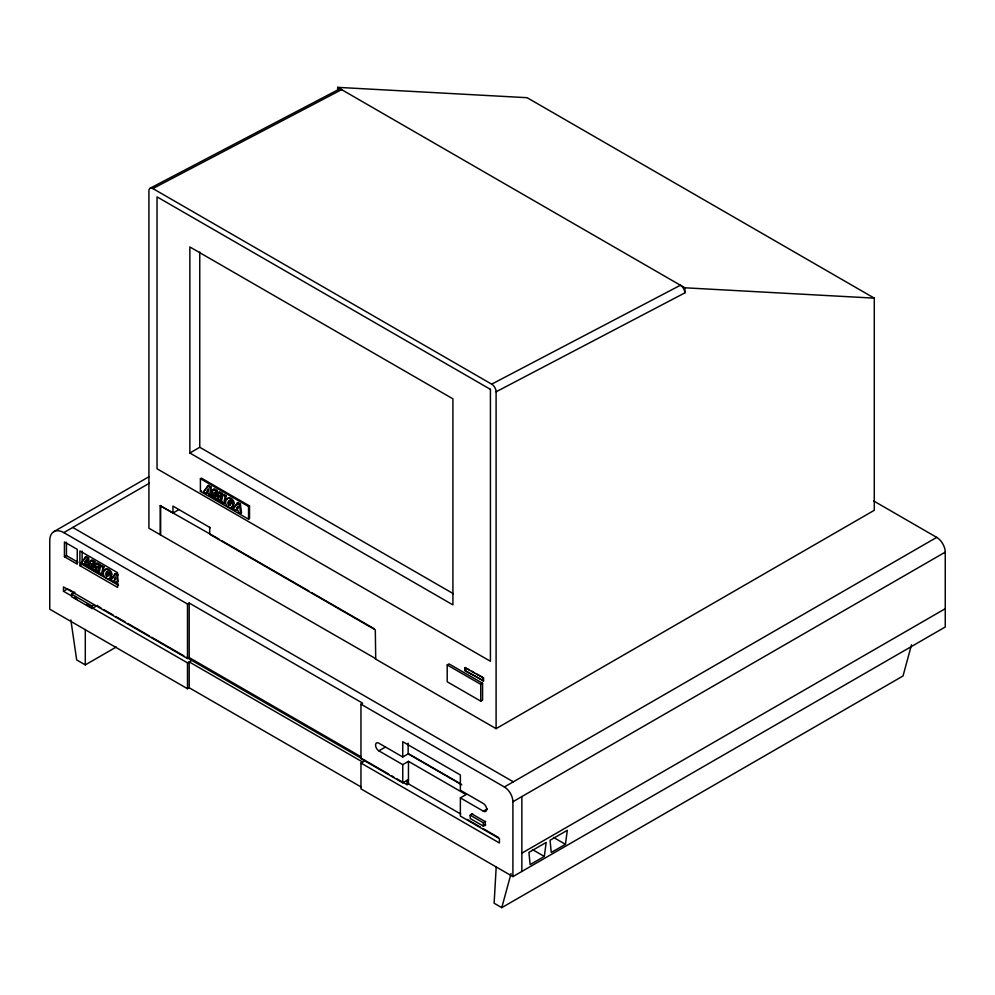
<?xml version="1.0" encoding="UTF-8"?>
<svg xmlns="http://www.w3.org/2000/svg" width="995" height="995" viewBox="0 0 995 995"><rect width="100%" height="100%" fill="white"/><g stroke="black" fill="none" stroke-linecap="round" stroke-linejoin="round"><path stroke-width="1.49" d="M496.206 866.832L494.117 903.224L501.778 907.651L903.025 675.991L911.495 644.81M544.302 856.434L546.18 842.442L528.93 852.392L530.111 864.618L544.302 856.434L532.487 849.606M565.434 844.307L567.324 830.303L550.061 840.265L551.255 852.491L565.434 844.307L553.531 837.429M95.01 565.483L94.811 561.516L91.975 559.886L90.756 560.583L89.239 568.058L91.229 569.202L92.087 563.493L92.386 569.874L94.139 570.894L95.371 570.185L97.323 566.665M92.958 565.695L92.448 568.506L91.229 569.202M217.196 495.659L217.072 490.435L214.248 488.806L213.017 489.515L211.5 496.978L213.49 498.134L214.348 492.425L214.646 498.793L216.412 499.813L217.631 499.104L219.584 495.585M215.48 493.209L214.721 497.425L213.49 498.134M110.781 574.588L108.467 573.53C105.818 567.809 104.239 578.369 108.057 575.869L106.726 575.11L108.181 572.734L111.639 574.737L110.918 578.331L109.811 578.966C97.659 578.369 105.433 560.931 110.781 574.588L111.9 573.941C111.9 570.657 106.03 566.267 104.463 570.657M108.181 572.734L106.726 575.11M226.91 499.055C229.086 495.522 234.024 499.801 234.161 502.861L233.054 503.507C227.706 489.851 219.92 507.288 232.071 507.898L233.191 507.251L233.912 503.657L230.442 501.654L228.999 504.03L230.181 505.398L229.086 505.124L230.193 504.477L229.683 504.079M109.811 578.966L110.532 575.371L111.639 574.737M232.071 507.898L232.793 504.303L233.912 503.657M94.139 570.894L96.615 566.118L95.321 571.565L97.311 572.71L98.841 565.26L100.06 564.551L97.162 562.871L95.943 563.58C93.231 570.222 94.836 565.72 93.717 567.436M100.06 564.551L98.53 572.013L97.311 572.71M99.002 573.506L100.52 566.031L101.577 565.421L103.965 566.802L102.435 574.264L101.378 574.874L99.002 573.506L100.06 572.896M101.378 574.874L102.908 567.411L103.965 566.802M216.412 499.813L218.888 495.037L217.582 500.485L219.572 501.642L221.101 494.179L222.333 493.47L219.435 491.804L216.114 496.443L215.853 491.144L213.017 489.515M222.333 493.47L220.791 500.933L219.572 501.642M221.263 502.425L222.793 494.963L223.85 494.353L226.226 495.721L224.708 503.196L223.651 503.806L221.263 502.425L222.32 501.816M223.651 503.806L225.168 496.343L226.226 495.721M501.778 907.651L511.069 873.486M83.692 564.538L84.239 563.531L86.378 564.762L86.478 566.143L88.791 567.486L89.749 566.939L88.617 557.934L86.155 556.516L81.192 563.095L83.692 564.538L84.637 563.991M114.723 574.103L117.186 575.533L118.131 574.986L115.669 573.555L114.723 574.103L110.706 580.135L113.219 581.577L113.753 580.57L118.318 584.525M205.953 493.47L207.458 491.903L205.953 493.47L203.453 492.015L208.415 485.436L210.878 486.866L212.01 495.858L211.064 496.405L208.739 495.075L208.639 493.682L206.5 492.45M235.479 510.51L236.972 508.942L235.479 510.51L232.979 509.067L237.942 502.487L240.392 503.905L241.536 512.91L240.579 513.457L238.253 512.114L238.166 510.733L236.026 509.49M84.985 562.013L86.018 559.874L86.229 562.722L87.174 562.175L84.985 562.013L86.229 562.722M85.931 561.466L87.112 559.401M114.512 579.053L115.544 576.913L115.756 579.774L114.512 579.053L115.457 578.505M207.258 490.933L208.291 488.794L208.502 491.654L207.258 490.933L208.204 490.386M236.773 507.972L237.942 505.92L238.016 508.694L236.773 507.972L237.718 507.425M107.149 571.503L106.751 573.978L107.908 575.545L106.813 576.192L107.908 575.545M217.942 494.378L219.435 491.804M86.155 556.516L81.192 563.095M112.46 578.381L115.669 573.555M208.415 485.436L203.453 492.015M237.133 503.694L232.979 509.067M189.858 453.011L452.912 604.885L452.912 398.833L189.858 246.959L189.858 453.011L199.759 447.29L453.421 593.754M53.867 531.641L149.2 476.593M361.309 787.12L189.199 687.756L187.495 688.727L49.75 609.201L49.75 540.745A19.9 11.492 60 0 1 63.817 532.623L149.374 483.222M64.439 556.752L77.237 564.14L77.237 549.364L64.439 541.964L64.439 556.752L66.441 555.596L77.958 562.25M200.405 478.707L201.388 478.135L249.521 505.933L249.521 518.606L248.539 519.179L200.405 491.393L200.405 478.707L248.539 506.492L249.521 505.933M209.684 527.313L209.684 534.24L375.302 629.86L375.712 658.665L160.245 534.75L160.245 505.696L219.46 539.389M200.405 491.393L201.388 490.821M207.47 485.983L209.933 487.413L210.878 486.866M85.197 557.063L87.659 558.481L88.617 557.934M79.898 565.658L117.597 587.423L117.597 572.697L79.898 550.931L79.898 565.658L82.137 564.364L118.542 585.371M160.245 505.696L172.956 513.034L178.876 509.614M208.639 493.682L209.597 493.134M86.378 564.762L87.324 564.215M208.739 495.075L209.684 494.527M215.853 491.144L217.072 490.435M86.478 566.143L87.423 565.595M90.756 560.583L93.58 562.225L94.811 561.516M211.5 496.978L212.731 496.281M89.239 568.058L90.458 567.349M214.646 498.793L215.878 498.097M92.386 569.874L93.605 569.165M217.582 500.485L218.8 499.788M95.321 571.565L96.54 570.856M361.309 756.934L189.199 657.558L187.495 658.541L63.481 586.938L63.481 591.279L67.772 588.804M97.585 605.37L92.075 608.554L71.59 596.726L71.59 594.152L74.899 592.249M230.181 504.465L229.061 505.112C225.853 503.594 229.435 498.06 230.74 502.463L231.847 501.816M236.984 503.035L239.447 504.453L240.392 503.905M110.706 580.135L111.651 579.587M113.219 581.577L114.164 581.03M115.992 583.182L116.937 582.635L116.85 581.254M71.59 594.152L92.075 605.98L94.276 604.711M63.817 532.623L187.495 604.027L189.199 603.045L362.653 703.191L360.961 704.174L360.961 758.688L402.751 782.816L408.46 779.52M70.856 619.935L76.665 659.921L85.296 664.896L116.266 647.024M86.155 604.363L187.495 662.881L191.786 660.406M447.203 664.958L449.031 663.914L482.575 683.279L482.575 700.082L480.747 701.139L447.203 681.774L447.203 664.958L480.747 684.324L482.575 683.279M477.078 674.212L483.545 677.943L483.545 680.816L464.963 670.605L464.963 667.744L469.304 669.722M464.963 670.605L483.545 680.816M464.963 667.744L483.545 677.943M460.71 783.849L408.46 753.688L402.751 756.984L378.871 743.203A4.676 2.699 60 0 0 375.563 745.106A4.676 2.699 60 0 0 378.871 750.839L385.413 747.071M873.598 500.92L936.718 537.375A12.064 6.965 60 0 1 945.25 552.138L945.25 626.999L512.91 876.607L360.961 788.873L360.961 763.028L365.252 760.553M378.871 750.839L402.751 764.633L408.46 761.337L466.07 794.595L460.362 797.89L460.362 816.074L499.428 838.636L499.428 842.976L360.961 763.028M375.302 658.901L496.095 728.651L874.282 510.298L874.282 298.139L527.101 97.697L337.666 87.349L337.666 90.408M396.595 778.65L407.042 784.682L408.46 783.861L460.71 814.022M360.961 704.174L504.39 786.983L936.718 537.375M485.722 824.718L483.334 826.099L470.2 818.512L470.2 815.203L472.588 813.835M460.362 797.89L483.371 811.174L487.289 808.898M512.91 876.607L512.91 801.746L945.25 552.138M470.2 815.203L483.334 822.79L485.722 821.41M521.853 853.163L945.25 608.716M150.071 188.266L338.822 89.363M160.245 534.75L148.914 528.208L148.914 190.841A5.597 3.234 60 0 1 152.869 188.552L341.633 89.637A5.597 3.234 60 0 0 338.2 89.948M152.869 188.552L491.679 384.157L680.431 285.242A6.244 3.607 60 0 1 684.846 292.891L496.095 391.806L496.095 728.651M230.342 500.037L229.049 501.244L229.285 503.532M337.666 87.349L684.846 287.791L874.282 298.139M233.191 507.251L231.499 507.015M110.072 578.269L110.918 578.331M230.74 502.463L233.054 503.507M222.793 494.963L225.168 496.343M218.203 492.5L221.101 494.179M229.335 502.301L232.793 504.303M471.891 671.215L474.491 672.719M210.368 527.785L172.956 506.107L172.956 513.034M222.121 540.932L308.935 591.055M311.609 592.597L374.381 628.84M72.759 527.462L513.321 781.821M100.52 566.031L102.908 567.411M95.943 563.58L98.841 565.26M107.062 573.381L110.532 575.371M461.742 784.806L408.149 753.874L408.149 743.178M471.468 813.686L485.237 821.634L485.237 825.639M69.103 589.575L74.438 592.659M97.112 605.744L101.104 608.057M103.778 609.587L113.107 614.985M115.781 616.527L125.109 621.912M127.783 623.455L149.113 635.768M151.775 637.31L183.789 655.78M186.451 657.322L388.759 774.122M391.371 775.627L393.983 777.145M467.252 819.445L480.274 826.969M482.886 828.462L498.507 837.491M362.653 762.046L189.199 661.899L189.199 687.756M63.481 591.279L71.491 595.893M74.152 597.435L76.814 598.978M239.447 504.453L240.579 513.457M209.933 487.413L211.064 496.405M117.186 575.533L117.945 581.528M87.659 558.481L88.791 567.486M93.58 562.225L93.853 567.523M684.846 287.791L684.846 292.891M521.853 796.585L521.853 871.446M483.334 822.79L483.334 826.099M483.097 678.217L483.097 681.077M480.747 684.324L480.747 701.139M465.424 667.483L465.424 670.344M408.46 761.337L408.46 783.861M407.042 780.341L407.042 784.682M402.751 756.984L402.751 741.71L460.362 774.968L460.362 790.241L483.371 803.525A4.676 2.699 60 0 1 486.679 809.258A4.676 2.699 60 0 1 483.371 811.174M402.751 764.633L402.751 782.816M248.539 506.492L248.539 519.179M199.759 252.083L199.759 447.29M189.199 603.045L189.199 657.558M187.495 604.027L187.495 658.541M187.495 662.881L187.495 688.727M160.655 505.448L160.655 534.502M92.075 605.98L92.075 608.554M85.296 629.462L85.296 664.896M82.137 551.118L82.137 564.364M66.441 542.287L66.441 555.596M504.39 786.983A12.064 6.965 60 0 1 512.91 801.746M491.679 384.157A6.244 3.607 60 0 1 496.095 391.806M490.423 389.356L157.036 196.873L157.036 468.782L490.423 661.265L490.423 389.356"/></g></svg>
